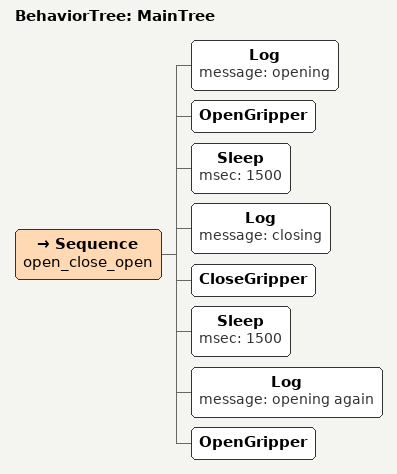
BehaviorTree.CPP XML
<?xml version="1.0"?>
<root BTCPP_format="4" main_tree_to_execute="MainTree">

  <BehaviorTree ID="MainTree">
    <Sequence name="open_close_open">
      <Log message="opening"/>
      <OpenGripper/>
      <Sleep msec="1500"/>
      <Log message="closing"/>
      <CloseGripper/>
      <Sleep msec="1500"/>
      <Log message="opening again"/>
      <OpenGripper/>
    </Sequence>
  </BehaviorTree>

</root>
